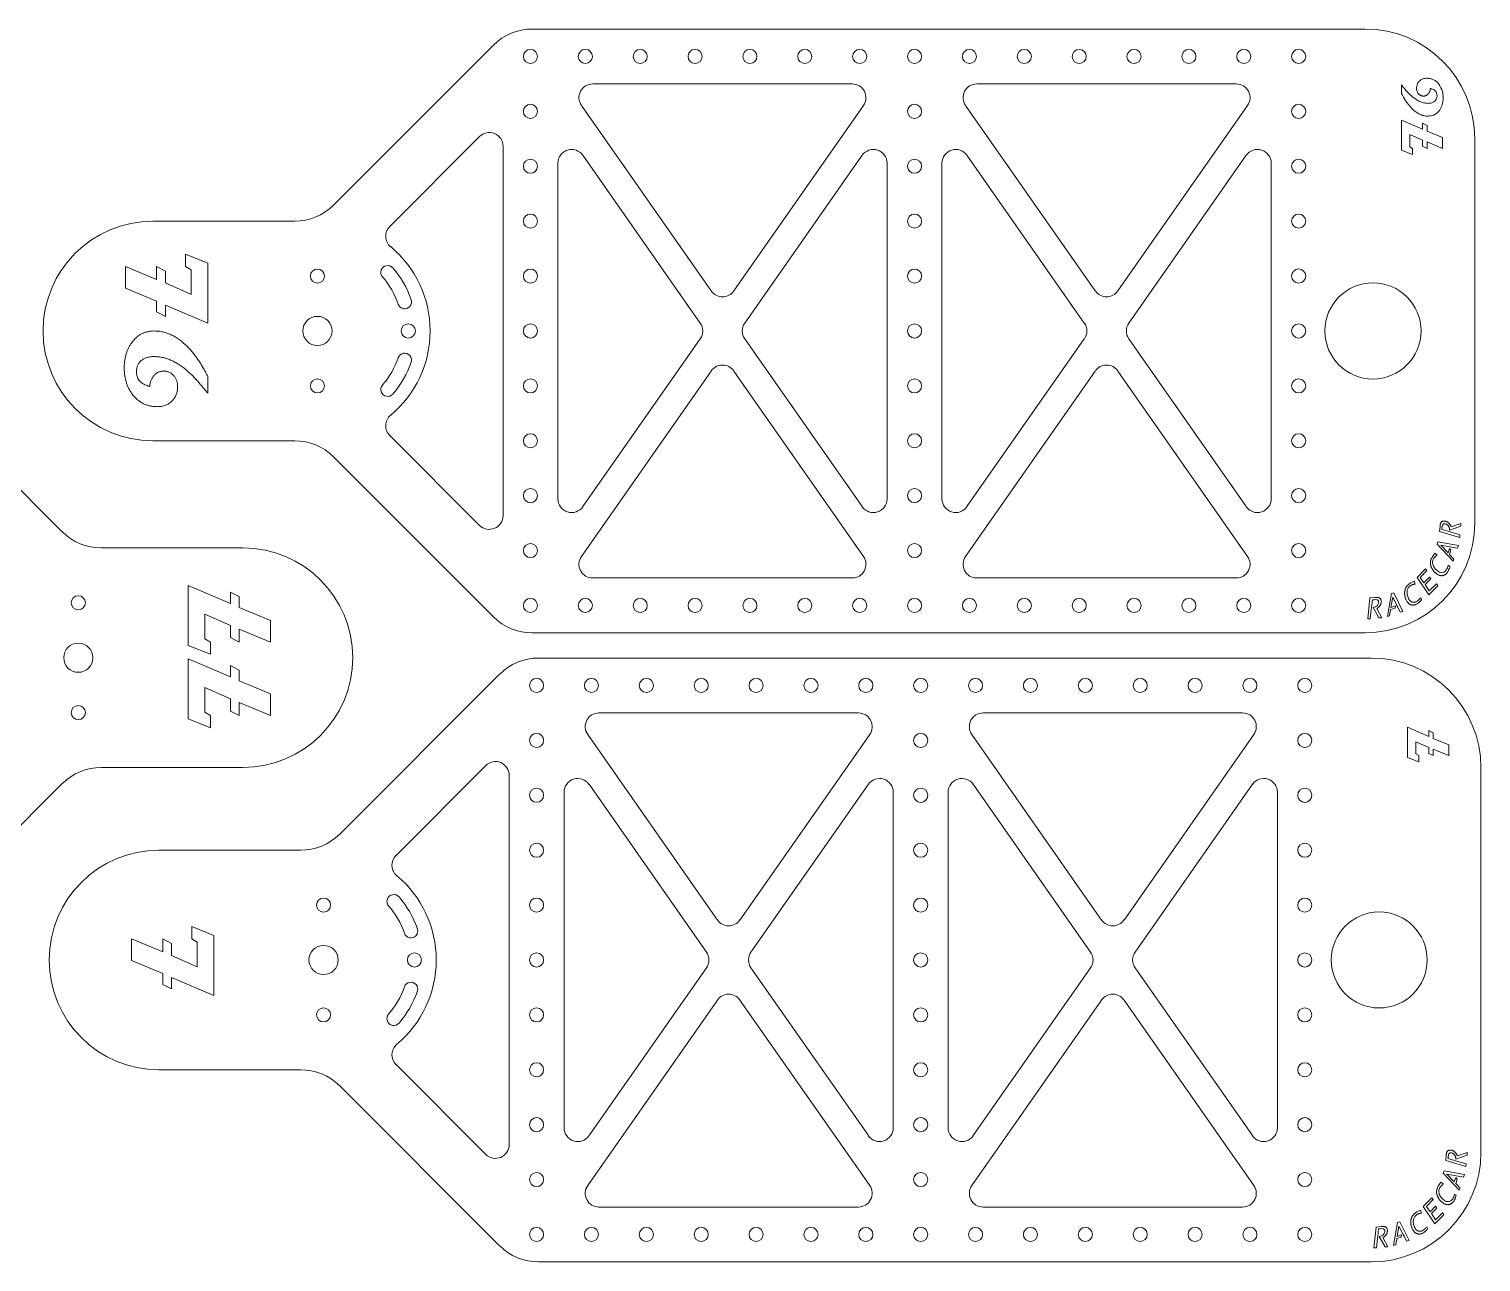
# Model space of a CAD drawing. Header units: inches. Extents: x 0.3 to 23.7, y 0.3 to 11.7.
# Drawn here: x 10.44 to 23.67, y 0.47 to 11.7 of the extents above; entities that cross this region are included whole.
import ezdxf

# ---------------------------------------------------------------- set-up
doc = ezdxf.new("R2010")
doc.units = ezdxf.units.IN
doc.header["$MEASUREMENT"] = 0
doc.layers.add('CUT', color=1, linetype='Continuous')

msp = doc.modelspace()

# ---------------------------------------------------------------- linework, layer by layer
at = {"layer": 'CUT', "linetype": 'Continuous', "lineweight": 15}
for p, q in [((22.616, 11.699), (15.027, 11.699)), ((14.673, 11.552), (13.216, 10.095)), ((17.943, 11.199), (15.578, 11.199)), ((21.443, 11.199), (19.078, 11.199)), ((22.948, 11.112), (22.948, 11.19)), ((15.476, 11.002), (16.658, 9.313)), ((16.863, 9.313), (18.045, 11.002)), ((18.976, 11.002), (20.158, 9.313)), ((20.363, 9.313), (21.545, 11.002)), ((22.948, 10.87), (23.14, 10.788)), ((22.948, 10.597), (22.948, 10.87)), ((14.547, 10.719), (13.729, 9.901)), ((23.024, 10.739), (23.024, 10.627)), ((23.14, 10.687), (23.024, 10.739)), ((23.14, 10.84), (23.181, 10.819)), ((23.14, 10.788), (23.14, 10.84)), ((23.181, 10.819), (23.181, 10.769)), ((23.181, 10.769), (23.323, 10.711)), ((14.761, 7.267), (14.761, 10.631)), ((23.049, 10.556), (22.948, 10.597)), ((23.024, 10.627), (23.049, 10.612)), ((23.049, 10.612), (23.049, 10.556)), ((23.14, 10.632), (23.14, 10.687)), ((23.181, 10.612), (23.14, 10.632)), ((23.181, 10.671), (23.181, 10.612)), ((23.323, 10.612), (23.181, 10.671)), ((23.323, 10.711), (23.323, 10.612)), ((23.616, 7.199), (23.616, 10.699)), ((15.261, 10.477), (15.261, 7.42)), ((16.558, 9.02), (15.488, 10.549)), ((18.033, 10.549), (16.964, 9.02)), ((18.261, 7.42), (18.261, 10.477)), ((18.761, 10.477), (18.761, 7.42)), ((20.058, 9.02), (18.988, 10.549)), ((21.533, 10.549), (20.464, 9.02)), ((21.761, 7.42), (21.761, 10.477)), ((12.863, 9.949), (11.57, 9.949)), ((11.32, 9.536), (11.604, 9.418)), ((11.32, 9.339), (11.32, 9.536)), ((11.604, 9.536), (11.685, 9.495)), ((11.604, 9.418), (11.604, 9.536)), ((11.867, 9.536), (11.867, 9.648)), ((11.867, 9.648), (12.07, 9.567)), ((11.918, 9.506), (11.867, 9.536)), ((12.07, 9.567), (12.07, 9.02)), ((11.685, 9.495), (11.685, 9.386)), ((11.918, 9.282), (11.918, 9.506)), ((11.604, 9.221), (11.32, 9.339)), ((11.685, 9.386), (11.918, 9.282)), ((11.604, 9.122), (11.604, 9.221)), ((11.685, 9.185), (11.685, 9.08)), ((12.07, 9.02), (11.685, 9.185)), ((11.685, 9.08), (11.604, 9.122)), ((15.488, 7.349), (16.558, 8.877)), ((16.964, 8.877), (18.033, 7.349)), ((18.988, 7.349), (20.058, 8.877)), ((20.464, 8.877), (21.533, 7.349)), ((10.745, 7.12), (9.288, 8.577)), ((12.07, 8.535), (12.07, 8.381)), ((16.658, 8.584), (15.476, 6.895)), ((18.045, 6.895), (16.863, 8.584)), ((20.158, 8.584), (18.976, 6.895)), ((21.545, 6.895), (20.363, 8.584)), ((11.57, 7.949), (12.863, 7.949)), ((13.729, 7.997), (14.547, 7.178)), ((13.216, 7.802), (14.673, 6.345)), ((23.299, 7.167), (23.295, 7.123)), ((23.317, 7.157), (23.316, 7.141)), ((23.385, 7.135), (23.488, 7.17)), ((23.49, 7.196), (23.4, 7.165)), ((23.488, 7.17), (23.49, 7.196)), ((23.28, 7.028), (23.273, 7.007)), ((23.466, 6.994), (23.28, 7.028)), ((23.295, 7.123), (23.479, 7.067)), ((23.316, 7.141), (23.384, 7.121)), ((23.384, 7.121), (23.403, 7.115)), ((23.481, 7.092), (23.403, 7.115)), ((23.479, 7.067), (23.481, 7.092)), ((12.391, 6.973), (11.099, 6.973)), ((23.273, 6.907), (23.252, 6.926)), ((23.273, 7.007), (23.419, 6.852)), ((23.306, 6.997), (23.372, 6.928)), ((23.39, 6.982), (23.306, 6.997)), ((23.372, 6.928), (23.385, 6.969)), ((23.385, 6.969), (23.399, 6.954)), ((23.386, 6.913), (23.399, 6.954)), ((23.425, 6.871), (23.386, 6.913)), ((23.408, 6.979), (23.39, 6.982)), ((23.408, 6.979), (23.458, 6.97)), ((23.458, 6.97), (23.466, 6.994)), ((23.168, 6.783), (23.09, 6.705)), ((23.119, 6.705), (23.18, 6.766)), ((23.18, 6.766), (23.168, 6.783)), ((23.389, 6.803), (23.374, 6.817)), ((23.419, 6.852), (23.425, 6.871)), ((11.891, 6.632), (12.277, 6.466)), ((11.891, 6.085), (11.891, 6.632)), ((15.578, 6.699), (17.943, 6.699)), ((19.078, 6.699), (21.443, 6.699)), ((23.073, 6.644), (23.063, 6.67)), ((23.09, 6.705), (23.196, 6.546)), ((23.151, 6.656), (23.119, 6.705)), ((23.203, 6.707), (23.151, 6.656)), ((23.163, 6.639), (23.215, 6.69)), ((23.201, 6.581), (23.163, 6.639)), ((23.196, 6.546), (23.278, 6.628)), ((23.266, 6.645), (23.201, 6.581)), ((23.215, 6.69), (23.203, 6.707)), ((23.278, 6.628), (23.266, 6.645)), ((12.277, 6.571), (12.358, 6.53)), ((12.277, 6.466), (12.277, 6.571)), ((12.358, 6.53), (12.358, 6.43)), ((22.661, 6.517), (22.64, 6.326)), ((22.706, 6.521), (22.661, 6.517)), ((22.684, 6.499), (22.676, 6.428)), ((22.699, 6.501), (22.684, 6.499)), ((22.856, 6.558), (22.82, 6.348)), ((22.868, 6.525), (22.852, 6.431)), ((22.877, 6.565), (22.856, 6.558)), ((22.906, 6.449), (22.868, 6.525)), ((22.961, 6.395), (22.877, 6.565)), ((23.13, 6.499), (23.123, 6.518)), ((12.043, 6.37), (12.043, 6.145)), ((12.277, 6.266), (12.043, 6.37)), ((12.358, 6.43), (12.641, 6.313)), ((22.664, 6.328), (22.673, 6.409)), ((22.673, 6.409), (22.676, 6.428)), ((22.742, 6.335), (22.69, 6.43)), ((22.768, 6.337), (22.722, 6.421)), ((22.82, 6.348), (22.838, 6.354)), ((22.838, 6.354), (22.848, 6.411)), ((22.848, 6.411), (22.889, 6.425)), ((22.852, 6.431), (22.893, 6.444)), ((22.889, 6.425), (22.893, 6.444)), ((22.906, 6.449), (22.914, 6.433)), ((22.914, 6.433), (22.937, 6.387)), ((22.937, 6.387), (22.961, 6.395)), ((12.277, 6.156), (12.277, 6.266)), ((12.358, 6.234), (12.358, 6.115)), ((12.641, 6.115), (12.358, 6.234)), ((12.641, 6.313), (12.641, 6.115)), ((22.64, 6.326), (22.664, 6.328)), ((22.742, 6.335), (22.768, 6.337)), ((12.043, 6.145), (12.094, 6.115)), ((12.094, 6.115), (12.094, 6.004)), ((12.358, 6.115), (12.277, 6.156)), ((15.027, 6.199), (22.616, 6.199)), ((12.094, 6.004), (11.891, 6.085)), ((11.891, 5.963), (12.277, 5.798)), ((11.891, 5.416), (11.891, 5.963)), ((22.672, 5.97), (15.084, 5.97)), ((12.277, 5.902), (12.358, 5.861)), ((12.277, 5.798), (12.277, 5.902)), ((12.358, 5.861), (12.358, 5.761)), ((14.73, 5.823), (13.273, 4.366)), ((12.043, 5.701), (12.043, 5.477)), ((12.277, 5.597), (12.043, 5.701)), ((12.358, 5.761), (12.641, 5.644)), ((12.277, 5.487), (12.277, 5.597)), ((12.358, 5.565), (12.358, 5.446)), ((12.641, 5.446), (12.358, 5.565)), ((12.641, 5.644), (12.641, 5.446)), ((12.043, 5.477), (12.094, 5.446)), ((12.094, 5.446), (12.094, 5.335)), ((12.358, 5.446), (12.277, 5.487)), ((18, 5.47), (15.635, 5.47)), ((21.5, 5.47), (19.135, 5.47)), ((12.094, 5.335), (11.891, 5.416)), ((23.004, 5.339), (23.197, 5.256)), ((23.004, 5.065), (23.004, 5.339)), ((23.197, 5.309), (23.237, 5.288)), ((23.197, 5.256), (23.197, 5.309)), ((15.533, 5.273), (16.715, 3.584)), ((16.92, 3.584), (18.102, 5.273)), ((19.033, 5.273), (20.215, 3.584)), ((20.42, 3.584), (21.602, 5.273)), ((23.08, 5.208), (23.08, 5.096)), ((23.197, 5.156), (23.08, 5.208)), ((23.237, 5.288), (23.237, 5.238)), ((23.237, 5.238), (23.379, 5.179)), ((23.379, 5.179), (23.379, 5.081)), ((23.106, 5.025), (23.004, 5.065)), ((23.08, 5.096), (23.106, 5.081)), ((23.106, 5.081), (23.106, 5.025)), ((23.197, 5.101), (23.197, 5.156)), ((23.237, 5.081), (23.197, 5.101)), ((23.237, 5.14), (23.237, 5.081)), ((23.379, 5.081), (23.237, 5.14)), ((11.099, 4.973), (12.391, 4.973)), ((14.604, 4.99), (13.786, 4.172)), ((14.817, 1.538), (14.817, 4.902)), ((23.672, 1.47), (23.672, 4.97)), ((9.288, 3.37), (10.745, 4.827)), ((16.615, 3.291), (15.545, 4.82)), ((18.09, 4.82), (17.02, 3.291)), ((20.115, 3.291), (19.045, 4.82)), ((21.59, 4.82), (20.52, 3.291)), ((15.317, 4.748), (15.317, 1.691)), ((18.317, 1.691), (18.317, 4.748)), ((18.817, 4.748), (18.817, 1.691)), ((21.817, 1.691), (21.817, 4.748)), ((12.919, 4.22), (11.626, 4.22)), ((11.924, 3.412), (11.924, 3.524)), ((11.924, 3.524), (12.126, 3.443)), ((12.126, 3.443), (12.126, 2.895)), ((11.376, 3.412), (11.66, 3.294)), ((11.376, 3.215), (11.376, 3.412)), ((11.66, 3.412), (11.741, 3.371)), ((11.66, 3.294), (11.66, 3.412)), ((11.741, 3.371), (11.741, 3.262)), ((11.974, 3.382), (11.924, 3.412)), ((11.974, 3.158), (11.974, 3.382)), ((11.66, 3.097), (11.376, 3.215)), ((11.741, 3.262), (11.974, 3.158)), ((11.66, 2.997), (11.66, 3.097)), ((11.741, 3.061), (11.741, 2.956)), ((12.126, 2.895), (11.741, 3.061)), ((15.545, 1.62), (16.615, 3.148)), ((17.02, 3.148), (18.09, 1.62)), ((19.045, 1.62), (20.115, 3.148)), ((20.52, 3.148), (21.59, 1.62)), ((11.741, 2.956), (11.66, 2.997)), ((16.715, 2.855), (15.533, 1.166)), ((18.102, 1.166), (16.92, 2.855)), ((20.215, 2.855), (19.033, 1.166)), ((21.602, 1.166), (20.42, 2.855)), ((13.786, 2.268), (14.604, 1.449)), ((11.626, 2.22), (12.919, 2.22)), ((13.273, 2.073), (14.73, 0.616)), ((23.547, 1.467), (23.457, 1.436)), ((23.545, 1.441), (23.547, 1.467)), ((23.355, 1.438), (23.351, 1.394)), ((23.351, 1.394), (23.535, 1.338)), ((23.374, 1.428), (23.372, 1.412)), ((23.372, 1.412), (23.441, 1.392)), ((23.441, 1.392), (23.46, 1.386)), ((23.442, 1.406), (23.545, 1.441)), ((23.538, 1.363), (23.46, 1.386)), ((23.535, 1.338), (23.538, 1.363)), ((23.33, 1.178), (23.309, 1.197)), ((23.336, 1.299), (23.329, 1.278)), ((23.329, 1.278), (23.475, 1.123)), ((23.523, 1.265), (23.336, 1.299)), ((23.362, 1.269), (23.428, 1.199)), ((23.447, 1.253), (23.362, 1.269)), ((23.428, 1.199), (23.442, 1.24)), ((23.442, 1.24), (23.456, 1.225)), ((23.442, 1.184), (23.456, 1.225)), ((23.464, 1.25), (23.447, 1.253)), ((23.464, 1.25), (23.514, 1.241)), ((23.514, 1.241), (23.523, 1.265)), ((23.445, 1.074), (23.431, 1.088)), ((23.482, 1.142), (23.442, 1.184)), ((23.475, 1.123), (23.482, 1.142)), ((15.635, 0.97), (18, 0.97)), ((19.135, 0.97), (21.5, 0.97)), ((23.13, 0.915), (23.12, 0.941)), ((23.224, 1.054), (23.147, 0.976)), ((23.147, 0.976), (23.252, 0.818)), ((23.175, 0.976), (23.236, 1.037)), ((23.208, 0.927), (23.175, 0.976)), ((23.259, 0.978), (23.208, 0.927)), ((23.22, 0.91), (23.271, 0.961)), ((23.236, 1.037), (23.224, 1.054)), ((23.271, 0.961), (23.259, 0.978)), ((22.913, 0.829), (22.876, 0.619)), ((22.925, 0.797), (22.908, 0.702)), ((22.934, 0.836), (22.913, 0.829)), ((22.963, 0.72), (22.925, 0.797)), ((23.018, 0.666), (22.934, 0.836)), ((23.258, 0.852), (23.22, 0.91)), ((23.252, 0.818), (23.334, 0.899)), ((23.322, 0.916), (23.258, 0.852)), ((23.334, 0.899), (23.322, 0.916)), ((22.718, 0.788), (22.696, 0.597)), ((22.763, 0.792), (22.718, 0.788)), ((22.721, 0.599), (22.73, 0.68)), ((22.73, 0.68), (22.732, 0.699)), ((22.74, 0.77), (22.732, 0.699)), ((22.756, 0.772), (22.74, 0.77)), ((22.799, 0.606), (22.746, 0.701)), ((22.825, 0.608), (22.779, 0.692)), ((22.895, 0.625), (22.905, 0.682)), ((22.905, 0.682), (22.946, 0.696)), ((22.908, 0.702), (22.949, 0.716)), ((22.946, 0.696), (22.949, 0.716)), ((22.963, 0.72), (22.971, 0.704)), ((22.971, 0.704), (22.994, 0.658)), ((22.994, 0.658), (23.018, 0.666)), ((23.186, 0.77), (23.18, 0.789)), ((22.696, 0.597), (22.721, 0.599)), ((22.799, 0.606), (22.825, 0.608)), ((22.876, 0.619), (22.895, 0.625)), ((15.084, 0.47), (22.672, 0.47))]:
    msp.add_line(p, q, dxfattribs=at)
for centre, radius in [((15.011, 11.449), 0.0643), ((15.511, 11.449), 0.0642), ((16.011, 11.449), 0.0643), ((16.511, 11.449), 0.0642), ((17.011, 11.449), 0.0642), ((17.511, 11.449), 0.0643), ((18.011, 11.449), 0.0642), ((18.511, 11.449), 0.0643), ((19.011, 11.449), 0.0642), ((19.511, 11.449), 0.0642), ((20.011, 11.449), 0.0643), ((20.511, 11.449), 0.0642), ((21.011, 11.449), 0.0643), ((21.511, 11.449), 0.0642), ((22.011, 11.449), 0.0643), ((15.011, 10.949), 0.0643), ((18.511, 10.949), 0.0643), ((22.011, 10.949), 0.0643), ((15.011, 10.449), 0.0642), ((18.511, 10.449), 0.0642), ((22.011, 10.449), 0.0642), ((15.011, 9.949), 0.0642), ((18.511, 9.949), 0.0642), ((22.011, 9.949), 0.0642), ((13.07, 9.449), 0.0642), ((15.011, 9.449), 0.0642), ((18.511, 9.449), 0.0642), ((22.011, 9.449), 0.0643), ((22.688, 8.949), 0.438), ((13.07, 8.949), 0.133), ((13.898, 8.949), 0.0642), ((15.011, 8.949), 0.0642), ((18.511, 8.949), 0.0643), ((22.011, 8.949), 0.0643), ((13.07, 8.449), 0.0643), ((15.011, 8.449), 0.0643), ((18.511, 8.449), 0.0642), ((22.011, 8.449), 0.0643), ((15.011, 7.949), 0.0642), ((18.511, 7.949), 0.0642), ((22.011, 7.949), 0.0642), ((15.011, 7.449), 0.0642), ((18.511, 7.449), 0.0642), ((22.011, 7.449), 0.0642), ((15.011, 6.949), 0.0642), ((18.511, 6.949), 0.0642), ((22.011, 6.949), 0.0643), ((10.891, 6.473), 0.0642), ((15.011, 6.449), 0.0643), ((15.511, 6.449), 0.0642), ((16.011, 6.449), 0.0642), ((16.511, 6.449), 0.0642), ((17.011, 6.449), 0.0642), ((17.511, 6.449), 0.0643), ((18.011, 6.449), 0.0642), ((18.511, 6.449), 0.0643), ((19.011, 6.449), 0.0642), ((19.511, 6.449), 0.0642), ((20.011, 6.449), 0.0643), ((20.511, 6.449), 0.0642), ((21.011, 6.449), 0.0643), ((21.511, 6.449), 0.0642), ((22.011, 6.449), 0.0642), ((10.891, 5.973), 0.133), ((15.067, 5.72), 0.0642), ((15.567, 5.72), 0.0642), ((16.067, 5.72), 0.0643), ((16.567, 5.72), 0.0643), ((17.067, 5.72), 0.0643), ((17.567, 5.72), 0.0642), ((18.067, 5.72), 0.0643), ((18.567, 5.72), 0.0642), ((19.067, 5.72), 0.0643), ((19.567, 5.72), 0.0643), ((20.067, 5.72), 0.0642), ((20.567, 5.72), 0.0643), ((21.067, 5.72), 0.0642), ((21.567, 5.72), 0.0643), ((22.067, 5.72), 0.0642), ((10.891, 5.473), 0.0642), ((15.067, 5.22), 0.0642), ((18.567, 5.22), 0.0642), ((22.067, 5.22), 0.0642), ((15.067, 4.72), 0.0642), ((18.567, 4.72), 0.0643), ((22.067, 4.72), 0.0643), ((15.067, 4.22), 0.0642), ((18.567, 4.22), 0.0643), ((22.067, 4.22), 0.0643), ((13.126, 3.72), 0.0643), ((15.067, 3.72), 0.0643), ((18.567, 3.72), 0.0643), ((22.067, 3.72), 0.0642), ((22.745, 3.22), 0.437), ((13.126, 3.22), 0.133), ((13.954, 3.22), 0.0643), ((15.067, 3.22), 0.0642), ((18.567, 3.22), 0.0642), ((22.067, 3.22), 0.0642), ((13.126, 2.72), 0.0642), ((15.067, 2.72), 0.0642), ((18.567, 2.72), 0.0643), ((22.067, 2.72), 0.0642), ((15.067, 2.22), 0.0642), ((18.567, 2.22), 0.0643), ((22.067, 2.22), 0.0643), ((15.067, 1.72), 0.0643), ((18.567, 1.72), 0.0643), ((22.067, 1.72), 0.0643), ((15.067, 1.22), 0.0643), ((18.567, 1.22), 0.0643), ((22.067, 1.22), 0.0642), ((15.067, 0.72), 0.0642), ((15.567, 0.72), 0.0642), ((16.067, 0.72), 0.0643), ((16.567, 0.72), 0.0643), ((17.067, 0.72), 0.0643), ((17.567, 0.72), 0.0642), ((18.067, 0.72), 0.0643), ((18.567, 0.72), 0.0642), ((19.067, 0.72), 0.0643), ((19.567, 0.72), 0.0643), ((20.067, 0.72), 0.0642), ((20.567, 0.72), 0.0643), ((21.067, 0.72), 0.0642), ((21.567, 0.72), 0.0643), ((22.067, 0.72), 0.0643)]:
    msp.add_circle(centre, radius, dxfattribs=at)
for centre, radius, start, end in [((15.027, 11.199), 0.5, 90, 135), ((22.616, 10.699), 1, 0, 90), ((15.578, 11.074), 0.125, 90, 214.992), ((17.943, 11.074), 0.125, 325.008, 90), ((19.078, 11.074), 0.125, 90, 214.992), ((21.443, 11.074), 0.125, 325.008, 90), ((14.636, 10.631), 0.125, 0, 135), ((15.386, 10.477), 0.125, 34.992, 180), ((18.136, 10.477), 0.125, 0, 145.008), ((18.886, 10.477), 0.125, 34.992, 180), ((21.636, 10.477), 0.125, 0, 145.008), ((12.863, 10.449), 0.5, 270, 315), ((11.57, 8.949), 1, 90, 270), ((13.817, 9.812), 0.125, 135, 230.1519), ((13.097, 8.949), 1, 309.8481, 50.1519), ((13.71, 9.482), 0.0625, 41.0184, 221.0184), ((13.097, 8.949), 0.75, 18.9816, 41.0184), ((13.097, 8.949), 0.875, 18.9816, 41.0184), ((16.761, 9.385), 0.125, 214.992, 325.008), ((20.261, 9.385), 0.125, 214.992, 325.008), ((13.865, 9.213), 0.0625, 198.9816, 18.9816), ((16.456, 8.949), 0.125, 325.008, 34.992), ((17.066, 8.949), 0.125, 145.008, 214.992), ((19.956, 8.949), 0.125, 325.008, 34.992), ((20.566, 8.949), 0.125, 145.008, 214.992), ((13.865, 8.684), 0.0625, 341.0184, 161.0184), ((13.097, 8.949), 0.75, 318.9816, 341.0184), ((13.097, 8.949), 0.875, 318.9816, 341.0184), ((16.761, 8.513), 0.125, 34.992, 145.008), ((20.261, 8.513), 0.125, 34.992, 145.008), ((13.71, 8.415), 0.0625, 138.9816, 318.9816), ((13.817, 8.085), 0.125, 129.8481, 225), ((12.863, 7.449), 0.5, 45, 90), ((15.386, 7.42), 0.125, 180, 325.008), ((18.136, 7.42), 0.125, 214.992, 0), ((18.886, 7.42), 0.125, 180, 325.008), ((21.636, 7.42), 0.125, 214.992, 0), ((14.636, 7.267), 0.125, 225, 0), ((22.616, 7.199), 1, 270, 0), ((11.099, 7.473), 0.5, 225, 270), ((12.391, 5.973), 1, 270, 90), ((15.578, 6.824), 0.125, 145.008, 270), ((17.943, 6.824), 0.125, 270, 34.992), ((19.078, 6.824), 0.125, 145.008, 270), ((21.443, 6.824), 0.125, 270, 34.992), ((15.027, 6.699), 0.5, 225, 270), ((15.084, 5.47), 0.5, 90, 135), ((22.672, 4.97), 1, 0, 90), ((15.635, 5.345), 0.125, 90, 214.992), ((18, 5.345), 0.125, 325.008, 90), ((19.135, 5.345), 0.125, 90, 214.992), ((21.5, 5.345), 0.125, 325.008, 90), ((11.099, 4.473), 0.5, 90, 135), ((14.692, 4.902), 0.125, 0, 135), ((15.442, 4.748), 0.125, 34.992, 180), ((18.192, 4.748), 0.125, 0, 145.008), ((18.942, 4.748), 0.125, 34.992, 180), ((21.692, 4.748), 0.125, 0, 145.008), ((12.919, 4.72), 0.5, 270, 315), ((11.626, 3.22), 1, 90, 270), ((13.874, 4.083), 0.125, 135, 230.1519), ((13.153, 3.22), 1, 309.8481, 50.1519), ((13.766, 3.753), 0.0625, 41.0184, 221.0184), ((13.153, 3.22), 0.75, 18.9816, 41.0184), ((13.153, 3.22), 0.875, 18.9816, 41.0184), ((16.817, 3.656), 0.125, 214.992, 325.008), ((20.317, 3.656), 0.125, 214.992, 325.008), ((13.921, 3.484), 0.0625, 198.9816, 18.9816), ((16.512, 3.22), 0.125, 325.008, 34.992), ((17.123, 3.22), 0.125, 145.008, 214.992), ((20.012, 3.22), 0.125, 325.008, 34.992), ((20.623, 3.22), 0.125, 145.008, 214.992), ((13.153, 3.22), 0.75, 318.9816, 341.0184), ((13.153, 3.22), 0.875, 318.9816, 341.0184), ((13.921, 2.955), 0.0625, 341.0184, 161.0184), ((16.817, 2.784), 0.125, 34.992, 145.008), ((20.317, 2.784), 0.125, 34.992, 145.008), ((13.766, 2.686), 0.0625, 138.9816, 318.9816), ((13.874, 2.356), 0.125, 129.8481, 225), ((12.919, 1.72), 0.5, 45, 90), ((15.442, 1.691), 0.125, 180, 325.008), ((18.192, 1.691), 0.125, 214.992, 0), ((18.942, 1.691), 0.125, 180, 325.008), ((21.692, 1.691), 0.125, 214.992, 0), ((14.692, 1.538), 0.125, 225, 0), ((22.672, 1.47), 1, 270, 0), ((15.635, 1.095), 0.125, 145.008, 270), ((18, 1.095), 0.125, 270, 34.992), ((19.135, 1.095), 0.125, 145.008, 270), ((21.5, 1.095), 0.125, 270, 34.992), ((15.084, 0.97), 0.5, 225, 270)]:
    msp.add_arc(centre, radius, start, end, dxfattribs=at)
for points, knots in [([(23.084, 11.159), (23.086, 11.173), (23.089, 11.2), (23.113, 11.231), (23.145, 11.248), (23.166, 11.25), (23.177, 11.25)], [0, 0, 0, 0, 0.279871, 0.559084, 0.779342, 1, 1, 1, 1]), ([(23.177, 11.25), (23.183, 11.25), (23.194, 11.25), (23.21, 11.247), (23.226, 11.243), (23.241, 11.237), (23.254, 11.229), (23.267, 11.22), (23.279, 11.209), (23.286, 11.2), (23.289, 11.196)], [0.000004, 0.000004, 0.000004, 0.000004, 0.1322481, 0.2591169, 0.3822513, 0.5031828, 0.6233948, 0.7453224, 0.8703386, 0.9999975, 0.9999975, 0.9999975, 0.9999975]), ([(22.948, 11.19), (22.965, 11.167), (22.997, 11.127), (23.035, 11.093), (23.052, 11.078)], [0, 0, 0, 0, 0.56013, 1, 1, 1, 1]), ([(23.102, 11.11), (23.096, 11.118), (23.086, 11.133), (23.085, 11.151), (23.084, 11.159)], [0, 0, 0, 0, 0.559207, 1, 1, 1, 1]), ([(23.211, 11.159), (23.21, 11.149), (23.209, 11.131), (23.198, 11.117), (23.193, 11.11)], [0, 0, 0, 0, 0.559439, 1, 1, 1, 1]), ([(23.222, 11.155), (23.22, 11.155), (23.217, 11.157), (23.213, 11.158), (23.211, 11.159)], [0, 0, 0, 0, 0.559903, 1, 1, 1, 1]), ([(23.272, 11.088), (23.271, 11.097), (23.27, 11.114), (23.255, 11.141), (23.235, 11.15), (23.222, 11.155)], [0, 0, 0, 0, 0.281281, 0.56155, 1, 1, 1, 1]), ([(23.289, 11.196), (23.302, 11.175), (23.325, 11.136), (23.327, 11.092), (23.328, 11.073)], [0, 0, 0, 0, 0.558948, 1, 1, 1, 1]), ([(23.043, 10.974), (23.022, 10.998), (22.985, 11.04), (22.959, 11.09), (22.948, 11.112)], [0, 0, 0, 0, 0.559682, 1, 1, 1, 1]), ([(23.052, 11.078), (23.058, 11.073), (23.069, 11.065), (23.086, 11.053), (23.104, 11.044), (23.122, 11.036), (23.139, 11.03), (23.157, 11.026), (23.174, 11.023), (23.186, 11.022), (23.192, 11.022)], [0, 0, 0, 0, 0.141107, 0.276152, 0.405396, 0.530079, 0.651265, 0.769097, 0.88485, 1, 1, 1, 1]), ([(23.148, 11.088), (23.146, 11.088), (23.141, 11.088), (23.135, 11.089), (23.129, 11.091), (23.123, 11.094), (23.117, 11.097), (23.112, 11.1), (23.106, 11.105), (23.103, 11.108), (23.102, 11.11)], [0, 0, 0, 0, 0.127857, 0.252603, 0.374373, 0.49435, 0.615348, 0.740411, 0.868188, 1, 1, 1, 1]), ([(23.193, 11.11), (23.192, 11.108), (23.189, 11.105), (23.184, 11.1), (23.178, 11.097), (23.173, 11.093), (23.167, 11.091), (23.161, 11.089), (23.155, 11.088), (23.15, 11.088), (23.148, 11.088)], [0, 0, 0, 0, 0.134052, 0.263927, 0.386713, 0.50889, 0.629895, 0.751251, 0.874075, 1, 1, 1, 1]), ([(23.192, 11.022), (23.203, 11.023), (23.223, 11.024), (23.24, 11.034), (23.248, 11.038)], [0, 0, 0, 0, 0.560188, 1, 1, 1, 1]), ([(23.248, 11.038), (23.256, 11.046), (23.27, 11.06), (23.271, 11.08), (23.272, 11.088)], [0, 0, 0, 0, 0.558362, 1, 1, 1, 1]), ([(23.328, 11.073), (23.326, 11.05), (23.324, 11.009), (23.303, 10.974), (23.293, 10.958)], [0, 0, 0, 0, 0.559935, 1, 1, 1, 1]), ([(23.191, 10.906), (23.184, 10.906), (23.171, 10.906), (23.152, 10.91), (23.133, 10.915), (23.114, 10.923), (23.096, 10.932), (23.078, 10.944), (23.06, 10.958), (23.049, 10.969), (23.043, 10.974)], [0, 0, 0, 0, 0.116302, 0.232654, 0.34986, 0.469839, 0.594095, 0.722949, 0.85807, 1, 1, 1, 1]), ([(23.293, 10.958), (23.286, 10.95), (23.272, 10.932), (23.237, 10.91), (23.208, 10.907), (23.191, 10.906)], [0, 0, 0, 0, 0.280655, 0.561061, 1, 1, 1, 1]), ([(11.379, 8.844), (11.385, 8.852), (11.398, 8.868), (11.419, 8.89), (11.443, 8.908), (11.468, 8.923), (11.494, 8.935), (11.523, 8.943), (11.553, 8.948), (11.573, 8.948), (11.584, 8.949)], [0, 0, 0, 0, 0.131367, 0.257788, 0.380513, 0.500898, 0.621139, 0.742845, 0.868549, 1, 1, 1, 1]), ([(11.584, 8.949), (11.597, 8.948), (11.623, 8.948), (11.661, 8.941), (11.699, 8.93), (11.736, 8.915), (11.773, 8.896), (11.81, 8.872), (11.845, 8.844), (11.868, 8.823), (11.879, 8.812)], [0, 0, 0, 0, 0.116307, 0.232664, 0.349875, 0.470036, 0.594077, 0.722937, 0.858064, 1, 1, 1, 1]), ([(11.31, 8.614), (11.31, 8.625), (11.31, 8.647), (11.314, 8.679), (11.319, 8.71), (11.327, 8.739), (11.336, 8.767), (11.348, 8.794), (11.362, 8.82), (11.373, 8.836), (11.379, 8.844)], [0, 0, 0, 0, 0.135907, 0.267831, 0.395195, 0.519409, 0.641083, 0.761247, 0.880493, 1, 1, 1, 1]), ([(11.879, 8.812), (11.888, 8.803), (11.906, 8.785), (11.932, 8.755), (11.957, 8.723), (11.981, 8.69), (12.004, 8.654), (12.027, 8.616), (12.049, 8.577), (12.063, 8.549), (12.07, 8.535)], [0, 0, 0, 0, 0.112772, 0.22844, 0.347963, 0.470291, 0.596582, 0.727028, 0.861165, 1, 1, 1, 1]), ([(11.386, 8.369), (11.38, 8.377), (11.368, 8.394), (11.352, 8.421), (11.339, 8.45), (11.328, 8.48), (11.32, 8.512), (11.314, 8.545), (11.31, 8.579), (11.31, 8.602), (11.31, 8.614)], [0, 0, 0, 0, 0.1201827, 0.2392669, 0.3598318, 0.4811934, 0.6056221, 0.7327832, 0.8639673, 1, 1, 1, 1]), ([(11.47, 8.683), (11.466, 8.68), (11.458, 8.674), (11.448, 8.664), (11.44, 8.653), (11.433, 8.64), (11.428, 8.627), (11.424, 8.613), (11.422, 8.598), (11.421, 8.588), (11.421, 8.583)], [0, 0, 0, 0, 0.128251, 0.251171, 0.371318, 0.492001, 0.61221, 0.737027, 0.865722, 1, 1, 1, 1]), ([(11.581, 8.716), (11.575, 8.715), (11.564, 8.715), (11.549, 8.714), (11.534, 8.711), (11.519, 8.708), (11.506, 8.703), (11.493, 8.697), (11.481, 8.691), (11.473, 8.686), (11.47, 8.683)], [0, 0, 0, 0, 0.140092, 0.275411, 0.4038, 0.528551, 0.650754, 0.76833, 0.884603, 1, 1, 1, 1]), ([(11.861, 8.605), (11.849, 8.614), (11.827, 8.631), (11.792, 8.653), (11.757, 8.673), (11.722, 8.688), (11.687, 8.701), (11.652, 8.709), (11.616, 8.715), (11.593, 8.715), (11.581, 8.716)], [0, 0, 0, 0, 0.141107, 0.276152, 0.405396, 0.530079, 0.651265, 0.769097, 0.88485, 1, 1, 1, 1]), ([(12.07, 8.381), (12.06, 8.393), (12.041, 8.417), (12.013, 8.451), (11.986, 8.483), (11.959, 8.512), (11.934, 8.539), (11.909, 8.563), (11.885, 8.585), (11.869, 8.598), (11.861, 8.605)], [0, 0, 0, 0, 0.15214, 0.296236, 0.432753, 0.561763, 0.682619, 0.795791, 0.901777, 1, 1, 1, 1]), ([(11.421, 8.583), (11.421, 8.575), (11.422, 8.559), (11.427, 8.537), (11.434, 8.516), (11.445, 8.498), (11.46, 8.483), (11.477, 8.469), (11.497, 8.458), (11.512, 8.453), (11.52, 8.451)], [0, 0, 0, 0, 0.137105, 0.264173, 0.383509, 0.499168, 0.614776, 0.73501, 0.862591, 1, 1, 1, 1]), ([(11.543, 8.442), (11.543, 8.447), (11.543, 8.456), (11.545, 8.469), (11.548, 8.482), (11.552, 8.495), (11.557, 8.507), (11.563, 8.518), (11.57, 8.529), (11.575, 8.536), (11.578, 8.54)], [0, 0, 0, 0, 0.131268, 0.257509, 0.382611, 0.504667, 0.626977, 0.749613, 0.873618, 1, 1, 1, 1]), ([(11.578, 8.54), (11.581, 8.543), (11.587, 8.55), (11.598, 8.559), (11.608, 8.567), (11.619, 8.573), (11.631, 8.578), (11.643, 8.581), (11.656, 8.583), (11.665, 8.584), (11.669, 8.584)], [0, 0, 0, 0, 0.134084, 0.26399, 0.386805, 0.509592, 0.629807, 0.751192, 0.874045, 1, 1, 1, 1]), ([(11.669, 8.584), (11.674, 8.584), (11.683, 8.583), (11.696, 8.581), (11.708, 8.578), (11.72, 8.573), (11.731, 8.567), (11.742, 8.559), (11.752, 8.55), (11.758, 8.544), (11.761, 8.54)], [0, 0, 0, 0, 0.127847, 0.252585, 0.374346, 0.495708, 0.615375, 0.740429, 0.868197, 1, 1, 1, 1]), ([(11.761, 8.54), (11.764, 8.537), (11.77, 8.53), (11.777, 8.519), (11.783, 8.507), (11.788, 8.495), (11.791, 8.483), (11.794, 8.47), (11.796, 8.456), (11.796, 8.447), (11.796, 8.442)], [0, 0, 0, 0, 0.126586, 0.249991, 0.372826, 0.495335, 0.617141, 0.742133, 0.868578, 1, 1, 1, 1]), ([(11.611, 8.259), (11.599, 8.26), (11.577, 8.26), (11.544, 8.266), (11.513, 8.274), (11.484, 8.286), (11.457, 8.302), (11.431, 8.321), (11.408, 8.343), (11.394, 8.36), (11.386, 8.369)], [0, 0, 0, 0, 0.132253, 0.259126, 0.382264, 0.502634, 0.623382, 0.745314, 0.870334, 1, 1, 1, 1]), ([(11.52, 8.451), (11.524, 8.449), (11.532, 8.447), (11.539, 8.444), (11.543, 8.442)], [0, 0, 0, 0, 0.491104, 1, 1, 1, 1]), ([(11.796, 8.442), (11.796, 8.436), (11.796, 8.423), (11.793, 8.404), (11.789, 8.386), (11.783, 8.369), (11.776, 8.353), (11.767, 8.338), (11.757, 8.324), (11.745, 8.31), (11.731, 8.298), (11.717, 8.288), (11.702, 8.279), (11.685, 8.272), (11.668, 8.266), (11.65, 8.262), (11.631, 8.26), (11.617, 8.26), (11.611, 8.259)], [0, 0, 0, 0, 0.067186, 0.132121, 0.194896, 0.256015, 0.3161, 0.375802, 0.435788, 0.49748, 0.558808, 0.619351, 0.67952, 0.740373, 0.802005, 0.865719, 0.931191, 1, 1, 1, 1]), ([(23.34, 7.218), (23.337, 7.218), (23.331, 7.218), (23.324, 7.217), (23.32, 7.215), (23.315, 7.213), (23.312, 7.21), (23.308, 7.206), (23.306, 7.202), (23.304, 7.198), (23.303, 7.195), (23.302, 7.192), (23.302, 7.188), (23.301, 7.183), (23.3, 7.176), (23.299, 7.171), (23.299, 7.167)], [0, 0, 0, 0, 0.142512, 0.209628, 0.275072, 0.339422, 0.403431, 0.469411, 0.539018, 0.577753, 0.621484, 0.670607, 0.72515, 0.785435, 0.850857, 1, 1, 1, 1]), ([(23.342, 7.193), (23.34, 7.193), (23.336, 7.194), (23.33, 7.191), (23.325, 7.187), (23.319, 7.176), (23.318, 7.166), (23.317, 7.157)], [0, 0, 0, 0, 0.125198, 0.250095, 0.375138, 0.500411, 1, 1, 1, 1]), ([(23.4, 7.165), (23.398, 7.171), (23.395, 7.178), (23.389, 7.187), (23.385, 7.193), (23.38, 7.198), (23.375, 7.202), (23.37, 7.206), (23.364, 7.21), (23.358, 7.213), (23.35, 7.216), (23.344, 7.217), (23.34, 7.218)], [0, 0, 0, 0, 0.206407, 0.295893, 0.377269, 0.454779, 0.53331, 0.613791, 0.69654, 0.777925, 0.855225, 1, 1, 1, 1]), ([(23.385, 7.135), (23.386, 7.14), (23.386, 7.147), (23.384, 7.156), (23.382, 7.163), (23.379, 7.169), (23.375, 7.174), (23.371, 7.18), (23.365, 7.184), (23.36, 7.188), (23.352, 7.191), (23.346, 7.193), (23.342, 7.193)], [0.0054162, 0.0054162, 0.0054162, 0.0054162, 0.1842322, 0.2708398, 0.3555696, 0.4388478, 0.5211467, 0.6043304, 0.6899551, 0.7736698, 0.8525846, 0.9999946, 0.9999946, 0.9999946, 0.9999946]), ([(23.227, 6.89), (23.224, 6.886), (23.221, 6.879), (23.217, 6.871), (23.215, 6.864), (23.213, 6.858), (23.212, 6.851), (23.211, 6.844), (23.211, 6.837), (23.211, 6.83), (23.212, 6.823), (23.214, 6.815), (23.216, 6.808), (23.218, 6.801), (23.221, 6.794), (23.225, 6.786), (23.229, 6.779), (23.234, 6.772), (23.239, 6.765), (23.244, 6.759), (23.249, 6.753), (23.255, 6.747), (23.263, 6.74), (23.27, 6.736), (23.274, 6.733)], [0, 0, 0, 0, 0.077788, 0.115893, 0.153925, 0.191664, 0.229443, 0.267689, 0.306358, 0.345441, 0.384965, 0.424965, 0.466069, 0.508159, 0.551682, 0.596595, 0.643167, 0.690051, 0.736176, 0.781394, 0.825848, 0.869692, 0.91322, 1, 1, 1, 1]), ([(23.252, 6.926), (23.248, 6.92), (23.239, 6.908), (23.23, 6.896), (23.227, 6.89)], [0, 0, 0, 0, 0.512567, 1, 1, 1, 1]), ([(23.241, 6.876), (23.243, 6.879), (23.246, 6.883), (23.251, 6.888), (23.255, 6.892), (23.259, 6.896), (23.265, 6.901), (23.27, 6.905), (23.273, 6.907)], [0, 0, 0, 0, 0.229777, 0.348892, 0.471208, 0.597133, 0.726404, 1, 1, 1, 1]), ([(23.285, 6.757), (23.274, 6.765), (23.254, 6.781), (23.235, 6.813), (23.228, 6.847), (23.237, 6.866), (23.241, 6.876)], [0, 0, 0, 0, 0.280385, 0.560978, 0.780734, 1, 1, 1, 1]), ([(23.274, 6.733), (23.279, 6.73), (23.286, 6.727), (23.295, 6.723), (23.302, 6.721), (23.308, 6.72), (23.315, 6.72), (23.321, 6.721), (23.328, 6.722), (23.334, 6.724), (23.34, 6.726), (23.345, 6.73), (23.351, 6.734), (23.356, 6.738), (23.363, 6.746), (23.367, 6.752), (23.37, 6.756)], [0, 0, 0, 0, 0.141824, 0.207276, 0.269732, 0.329428, 0.387826, 0.444987, 0.502324, 0.559584, 0.616773, 0.675078, 0.734827, 0.796554, 0.861079, 1, 1, 1, 1]), ([(23.358, 6.775), (23.354, 6.769), (23.344, 6.756), (23.323, 6.746), (23.301, 6.748), (23.29, 6.754), (23.285, 6.757)], [0, 0, 0, 0, 0.280229, 0.559416, 0.779321, 1, 1, 1, 1]), ([(23.374, 6.817), (23.372, 6.809), (23.368, 6.794), (23.361, 6.781), (23.358, 6.775)], [0, 0, 0, 0, 0.560209, 1, 1, 1, 1]), ([(23.37, 6.756), (23.372, 6.759), (23.375, 6.765), (23.378, 6.772), (23.381, 6.778), (23.383, 6.784), (23.386, 6.792), (23.388, 6.798), (23.389, 6.803)], [0, 0, 0, 0, 0.229487, 0.349442, 0.471952, 0.598192, 0.728329, 1, 1, 1, 1]), ([(23.024, 6.649), (23.02, 6.646), (23.014, 6.642), (23.007, 6.636), (23.002, 6.631), (22.998, 6.626), (22.993, 6.621), (22.99, 6.615), (22.986, 6.609), (22.983, 6.602), (22.981, 6.595), (22.979, 6.588), (22.978, 6.581), (22.977, 6.573), (22.976, 6.565), (22.976, 6.557), (22.977, 6.549), (22.978, 6.54), (22.979, 6.532), (22.981, 6.524), (22.983, 6.516), (22.986, 6.509), (22.99, 6.499), (22.994, 6.492), (22.996, 6.488)], [0.0000022, 0.0000022, 0.0000022, 0.0000022, 0.0776902, 0.1159129, 0.1537628, 0.1915795, 0.2294006, 0.2675226, 0.3061848, 0.3452164, 0.3848388, 0.4249525, 0.4660512, 0.5081429, 0.5516143, 0.5964617, 0.6430523, 0.6900678, 0.7359699, 0.7812961, 0.8258376, 0.8696989, 0.9132273, 1, 1, 1, 1]), ([(23.016, 6.504), (23.011, 6.516), (23, 6.539), (22.997, 6.576), (23.006, 6.61), (23.023, 6.623), (23.031, 6.63)], [0, 0, 0, 0, 0.280394, 0.561004, 0.780733, 1, 1, 1, 1]), ([(23.063, 6.67), (23.056, 6.666), (23.042, 6.66), (23.029, 6.652), (23.024, 6.649)], [0, 0, 0, 0, 0.55998, 1, 1, 1, 1]), ([(23.031, 6.63), (23.034, 6.632), (23.038, 6.634), (23.045, 6.637), (23.05, 6.639), (23.056, 6.64), (23.063, 6.642), (23.069, 6.643), (23.073, 6.644)], [0.0000094, 0.0000094, 0.0000094, 0.0000094, 0.2297398, 0.3488988, 0.4717037, 0.597484, 0.7266229, 1, 1, 1, 1]), ([(22.739, 6.482), (22.739, 6.484), (22.739, 6.489), (22.735, 6.494), (22.73, 6.498), (22.719, 6.503), (22.708, 6.502), (22.699, 6.501)], [0, 0, 0, 0, 0.125167, 0.250119, 0.375166, 0.500399, 1, 1, 1, 1]), ([(22.763, 6.489), (22.763, 6.492), (22.762, 6.498), (22.759, 6.504), (22.757, 6.508), (22.754, 6.512), (22.75, 6.515), (22.746, 6.518), (22.741, 6.52), (22.738, 6.521), (22.734, 6.521), (22.731, 6.521), (22.727, 6.522), (22.722, 6.522), (22.715, 6.521), (22.71, 6.521), (22.706, 6.521)], [0, 0, 0, 0, 0.142825, 0.209958, 0.275462, 0.339842, 0.403703, 0.469887, 0.539612, 0.578085, 0.621904, 0.670889, 0.725149, 0.78532, 0.850976, 1, 1, 1, 1]), ([(22.722, 6.421), (22.727, 6.424), (22.734, 6.428), (22.742, 6.435), (22.747, 6.44), (22.75, 6.446), (22.754, 6.451), (22.757, 6.457), (22.76, 6.464), (22.762, 6.47), (22.763, 6.479), (22.764, 6.485), (22.763, 6.489)], [0, 0, 0, 0, 0.20687, 0.296224, 0.3776, 0.455266, 0.533609, 0.61404, 0.696536, 0.778043, 0.855166, 1, 1, 1, 1]), ([(22.996, 6.488), (22.999, 6.483), (23.004, 6.477), (23.01, 6.469), (23.016, 6.465), (23.021, 6.461), (23.027, 6.458), (23.033, 6.455), (23.039, 6.453), (23.045, 6.452), (23.052, 6.452), (23.058, 6.453), (23.065, 6.454), (23.072, 6.456), (23.081, 6.459), (23.088, 6.463), (23.092, 6.465)], [0, 0, 0, 0, 0.141733, 0.207202, 0.269676, 0.329302, 0.387684, 0.444959, 0.502061, 0.559435, 0.616823, 0.674937, 0.73479, 0.796359, 0.861061, 1, 1, 1, 1]), ([(23.09, 6.487), (23.087, 6.485), (23.082, 6.483), (23.075, 6.48), (23.07, 6.479), (23.065, 6.478), (23.06, 6.478), (23.055, 6.478), (23.05, 6.479), (23.045, 6.48), (23.04, 6.482), (23.035, 6.484), (23.031, 6.487), (23.027, 6.49), (23.022, 6.496), (23.018, 6.5), (23.016, 6.504)], [0.0000046, 0.0000046, 0.0000046, 0.0000046, 0.1347228, 0.1982003, 0.2599444, 0.3202974, 0.3795417, 0.4387228, 0.4980124, 0.5571934, 0.6158517, 0.675023, 0.7350445, 0.7969128, 0.8613564, 1, 1, 1, 1]), ([(23.123, 6.518), (23.117, 6.511), (23.108, 6.5), (23.096, 6.491), (23.09, 6.487)], [0, 0, 0, 0, 0.560209, 1, 1, 1, 1]), ([(23.092, 6.465), (23.096, 6.467), (23.1, 6.471), (23.107, 6.476), (23.111, 6.48), (23.116, 6.484), (23.122, 6.49), (23.127, 6.495), (23.13, 6.499)], [0, 0, 0, 0, 0.229622, 0.34924, 0.472161, 0.59792, 0.727797, 1, 1, 1, 1]), ([(22.69, 6.43), (22.697, 6.431), (22.712, 6.434), (22.729, 6.447), (22.738, 6.465), (22.739, 6.476), (22.739, 6.482)], [0, 0, 0, 0, 0.280214, 0.559725, 0.780265, 1, 1, 1, 1]), ([(23.397, 1.489), (23.393, 1.489), (23.388, 1.489), (23.381, 1.488), (23.376, 1.486), (23.372, 1.484), (23.368, 1.481), (23.365, 1.477), (23.363, 1.473), (23.361, 1.47), (23.36, 1.466), (23.359, 1.463), (23.358, 1.459), (23.357, 1.454), (23.356, 1.447), (23.356, 1.442), (23.355, 1.438)], [0, 0, 0, 0, 0.142512, 0.209628, 0.275072, 0.339422, 0.403431, 0.469411, 0.539018, 0.577753, 0.621484, 0.670607, 0.72515, 0.785435, 0.850857, 1, 1, 1, 1]), ([(23.399, 1.464), (23.397, 1.465), (23.393, 1.465), (23.387, 1.462), (23.382, 1.458), (23.375, 1.447), (23.374, 1.437), (23.374, 1.428)], [0, 0, 0, 0, 0.125198, 0.250095, 0.375138, 0.500411, 1, 1, 1, 1]), ([(23.457, 1.436), (23.454, 1.442), (23.451, 1.449), (23.446, 1.458), (23.442, 1.464), (23.437, 1.469), (23.432, 1.473), (23.427, 1.477), (23.421, 1.481), (23.415, 1.484), (23.407, 1.487), (23.401, 1.489), (23.397, 1.489)], [0, 0, 0, 0, 0.206407, 0.295893, 0.377269, 0.454779, 0.53331, 0.613791, 0.69654, 0.777925, 0.855225, 1, 1, 1, 1]), ([(23.442, 1.406), (23.443, 1.411), (23.442, 1.418), (23.441, 1.427), (23.438, 1.434), (23.435, 1.44), (23.432, 1.446), (23.427, 1.451), (23.422, 1.455), (23.416, 1.459), (23.409, 1.463), (23.403, 1.464), (23.399, 1.464)], [0.0054162, 0.0054162, 0.0054162, 0.0054162, 0.1842322, 0.2708398, 0.3555696, 0.4388478, 0.5211467, 0.6043304, 0.6899551, 0.7736698, 0.8525846, 0.9999946, 0.9999946, 0.9999946, 0.9999946]), ([(23.309, 1.197), (23.304, 1.191), (23.295, 1.179), (23.287, 1.167), (23.283, 1.161)], [0, 0, 0, 0, 0.512567, 1, 1, 1, 1]), ([(23.283, 1.161), (23.281, 1.157), (23.277, 1.151), (23.274, 1.142), (23.272, 1.135), (23.27, 1.129), (23.269, 1.122), (23.268, 1.115), (23.268, 1.108), (23.268, 1.101), (23.269, 1.094), (23.27, 1.086), (23.272, 1.079), (23.275, 1.072), (23.278, 1.065), (23.282, 1.057), (23.286, 1.05), (23.29, 1.043), (23.295, 1.036), (23.301, 1.03), (23.306, 1.024), (23.312, 1.018), (23.32, 1.012), (23.326, 1.007), (23.331, 1.004)], [0, 0, 0, 0, 0.077788, 0.115893, 0.153925, 0.191664, 0.229443, 0.267689, 0.306358, 0.345441, 0.384965, 0.424965, 0.466069, 0.508159, 0.551682, 0.596595, 0.643167, 0.690051, 0.736176, 0.781394, 0.825848, 0.869692, 0.91322, 1, 1, 1, 1]), ([(23.341, 1.028), (23.331, 1.036), (23.311, 1.052), (23.292, 1.084), (23.285, 1.118), (23.294, 1.137), (23.298, 1.147)], [0, 0, 0, 0, 0.280385, 0.560978, 0.780734, 1, 1, 1, 1]), ([(23.298, 1.147), (23.3, 1.15), (23.303, 1.154), (23.307, 1.159), (23.311, 1.163), (23.315, 1.167), (23.322, 1.172), (23.327, 1.176), (23.33, 1.178)], [0, 0, 0, 0, 0.229777, 0.348892, 0.471208, 0.597133, 0.726404, 1, 1, 1, 1]), ([(23.431, 1.088), (23.429, 1.08), (23.425, 1.065), (23.418, 1.052), (23.415, 1.046)], [0, 0, 0, 0, 0.560209, 1, 1, 1, 1]), ([(23.427, 1.027), (23.429, 1.031), (23.431, 1.036), (23.435, 1.043), (23.437, 1.049), (23.44, 1.055), (23.442, 1.063), (23.444, 1.07), (23.445, 1.074)], [0, 0, 0, 0, 0.229487, 0.349442, 0.471952, 0.598192, 0.728329, 1, 1, 1, 1]), ([(23.12, 0.941), (23.112, 0.937), (23.099, 0.931), (23.086, 0.923), (23.08, 0.92)], [0, 0, 0, 0, 0.55998, 1, 1, 1, 1]), ([(23.331, 1.004), (23.335, 1.001), (23.342, 0.998), (23.352, 0.994), (23.358, 0.993), (23.365, 0.992), (23.372, 0.991), (23.378, 0.992), (23.384, 0.993), (23.391, 0.995), (23.396, 0.997), (23.402, 1.001), (23.408, 1.005), (23.413, 1.009), (23.419, 1.017), (23.424, 1.023), (23.427, 1.027)], [0, 0, 0, 0, 0.141824, 0.207276, 0.269732, 0.329428, 0.387826, 0.444987, 0.502324, 0.559584, 0.616773, 0.675078, 0.734827, 0.796554, 0.861079, 1, 1, 1, 1]), ([(23.415, 1.046), (23.41, 1.04), (23.401, 1.027), (23.379, 1.018), (23.358, 1.019), (23.347, 1.025), (23.341, 1.028)], [0, 0, 0, 0, 0.280229, 0.559416, 0.779321, 1, 1, 1, 1]), ([(23.08, 0.92), (23.076, 0.918), (23.071, 0.913), (23.064, 0.907), (23.059, 0.902), (23.054, 0.897), (23.05, 0.892), (23.046, 0.886), (23.043, 0.88), (23.04, 0.873), (23.038, 0.866), (23.036, 0.859), (23.034, 0.852), (23.033, 0.844), (23.033, 0.836), (23.033, 0.828), (23.033, 0.82), (23.034, 0.812), (23.036, 0.803), (23.037, 0.795), (23.04, 0.787), (23.042, 0.78), (23.046, 0.77), (23.05, 0.763), (23.053, 0.759)], [0.0000022, 0.0000022, 0.0000022, 0.0000022, 0.0776902, 0.1159129, 0.1537628, 0.1915795, 0.2294006, 0.2675226, 0.3061848, 0.3452164, 0.3848388, 0.4249525, 0.4660512, 0.5081429, 0.5516143, 0.5964617, 0.6430523, 0.6900678, 0.7359699, 0.7812961, 0.8258376, 0.8696989, 0.9132273, 1, 1, 1, 1]), ([(23.073, 0.775), (23.067, 0.787), (23.056, 0.811), (23.054, 0.847), (23.063, 0.881), (23.079, 0.894), (23.087, 0.901)], [0, 0, 0, 0, 0.280394, 0.561004, 0.780733, 1, 1, 1, 1]), ([(23.087, 0.901), (23.09, 0.903), (23.095, 0.905), (23.101, 0.908), (23.107, 0.91), (23.112, 0.911), (23.12, 0.913), (23.126, 0.914), (23.13, 0.915)], [0.0000094, 0.0000094, 0.0000094, 0.0000094, 0.2297398, 0.3488988, 0.4717037, 0.597484, 0.7266229, 1, 1, 1, 1]), ([(22.746, 0.701), (22.754, 0.702), (22.769, 0.705), (22.785, 0.719), (22.795, 0.736), (22.796, 0.748), (22.796, 0.753)], [0, 0, 0, 0, 0.280214, 0.559725, 0.780265, 1, 1, 1, 1]), ([(22.796, 0.753), (22.796, 0.756), (22.795, 0.76), (22.792, 0.765), (22.787, 0.769), (22.775, 0.774), (22.765, 0.773), (22.756, 0.772)], [0, 0, 0, 0, 0.125167, 0.250119, 0.375166, 0.500399, 1, 1, 1, 1]), ([(22.82, 0.76), (22.819, 0.764), (22.818, 0.769), (22.816, 0.775), (22.813, 0.78), (22.81, 0.783), (22.807, 0.787), (22.802, 0.789), (22.798, 0.791), (22.794, 0.792), (22.791, 0.792), (22.787, 0.793), (22.783, 0.793), (22.779, 0.793), (22.772, 0.793), (22.766, 0.792), (22.763, 0.792)], [0, 0, 0, 0, 0.142825, 0.209958, 0.275462, 0.339842, 0.403703, 0.469887, 0.539612, 0.578085, 0.621904, 0.670889, 0.725149, 0.78532, 0.850976, 1, 1, 1, 1]), ([(22.779, 0.692), (22.784, 0.695), (22.79, 0.699), (22.798, 0.706), (22.803, 0.712), (22.807, 0.717), (22.811, 0.723), (22.814, 0.729), (22.816, 0.735), (22.818, 0.741), (22.82, 0.75), (22.82, 0.756), (22.82, 0.76)], [0, 0, 0, 0, 0.20687, 0.296224, 0.3776, 0.455266, 0.533609, 0.61404, 0.696536, 0.778043, 0.855166, 1, 1, 1, 1]), ([(23.053, 0.759), (23.056, 0.754), (23.06, 0.748), (23.067, 0.741), (23.072, 0.736), (23.078, 0.732), (23.084, 0.729), (23.09, 0.726), (23.096, 0.725), (23.102, 0.724), (23.109, 0.723), (23.115, 0.724), (23.122, 0.725), (23.128, 0.727), (23.138, 0.73), (23.144, 0.734), (23.149, 0.736)], [0, 0, 0, 0, 0.141733, 0.207202, 0.269676, 0.329302, 0.387684, 0.444959, 0.502061, 0.559435, 0.616823, 0.674937, 0.73479, 0.796359, 0.861061, 1, 1, 1, 1]), ([(23.147, 0.759), (23.144, 0.756), (23.139, 0.754), (23.132, 0.751), (23.126, 0.75), (23.121, 0.749), (23.116, 0.749), (23.111, 0.749), (23.106, 0.75), (23.101, 0.751), (23.096, 0.753), (23.092, 0.755), (23.088, 0.758), (23.084, 0.761), (23.078, 0.767), (23.075, 0.772), (23.073, 0.775)], [0.0000046, 0.0000046, 0.0000046, 0.0000046, 0.1347228, 0.1982003, 0.2599444, 0.3202974, 0.3795417, 0.4387228, 0.4980124, 0.5571934, 0.6158517, 0.675023, 0.7350445, 0.7969128, 0.8613564, 1, 1, 1, 1]), ([(23.18, 0.789), (23.174, 0.783), (23.164, 0.771), (23.152, 0.762), (23.147, 0.759)], [0, 0, 0, 0, 0.560209, 1, 1, 1, 1]), ([(23.149, 0.736), (23.152, 0.739), (23.157, 0.742), (23.163, 0.747), (23.168, 0.751), (23.173, 0.755), (23.179, 0.761), (23.183, 0.766), (23.186, 0.77)], [0, 0, 0, 0, 0.229622, 0.34924, 0.472161, 0.59792, 0.727797, 1, 1, 1, 1])]:
    msp.add_open_spline(points, degree=3, knots=knots, dxfattribs=at)

doc.saveas('drawing.dxf')
